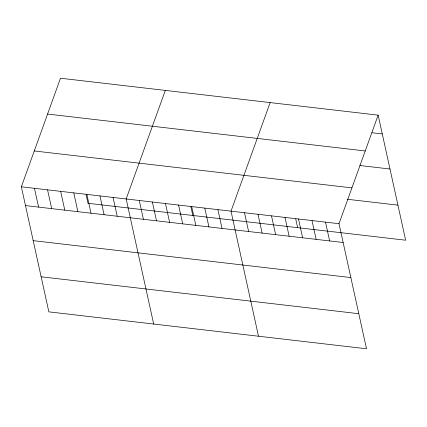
<?xml version="1.0" encoding="UTF-8"?>
<svg xmlns="http://www.w3.org/2000/svg" width="427" height="427" viewBox="0 0 427 427"><rect width="100%" height="100%" fill="white"/><g stroke="black" fill="none" stroke-linecap="round" stroke-linejoin="round"><path stroke-width="0.64" d="M378.151 115.146L339.006 223.705L366.505 348.774L48.849 311.854L21.35 186.786L60.495 78.226L378.151 115.146L405.65 240.214L87.994 203.295L86.067 194.531M165.324 90.407L126.173 198.971L153.672 324.04M270.147 102.592L231.002 211.151L258.5 336.22M371.997 132.749L382.282 133.945M47.578 114.052L365.234 150.966M359.78 165.5L389.995 169.012M34.267 150.961L351.923 187.88M347.151 199.244L397.937 205.147M21.35 186.786L339.006 223.705M25.481 205.584L343.137 242.504M33.194 240.652L350.85 277.571M41.136 276.787L358.792 313.706M325.502 222.136L329.639 240.935M312.004 220.567L316.135 239.366M298.505 218.998L302.636 237.796M295.719 218.896L297.646 227.66M285.001 217.428L289.138 236.227M271.503 215.859L275.634 234.658M258.004 214.29L262.135 233.089M244.5 212.721L248.637 231.519M217.898 209.63L222.029 228.429M204.795 208.104L208.926 226.902M191.691 206.583L195.828 225.381M190.896 206.711L192.823 215.48M178.587 205.061L182.724 223.86M165.484 203.535L169.62 222.334M152.38 202.014L156.517 220.812M139.277 200.493L143.413 219.291M113.075 197.445L117.206 216.243M99.971 195.924L104.103 214.722M86.868 194.402L90.999 213.201M73.764 192.876L77.895 211.675M60.661 191.355L64.792 210.153M47.557 189.834L51.688 208.632M34.454 188.307L38.585 207.106"/></g></svg>
